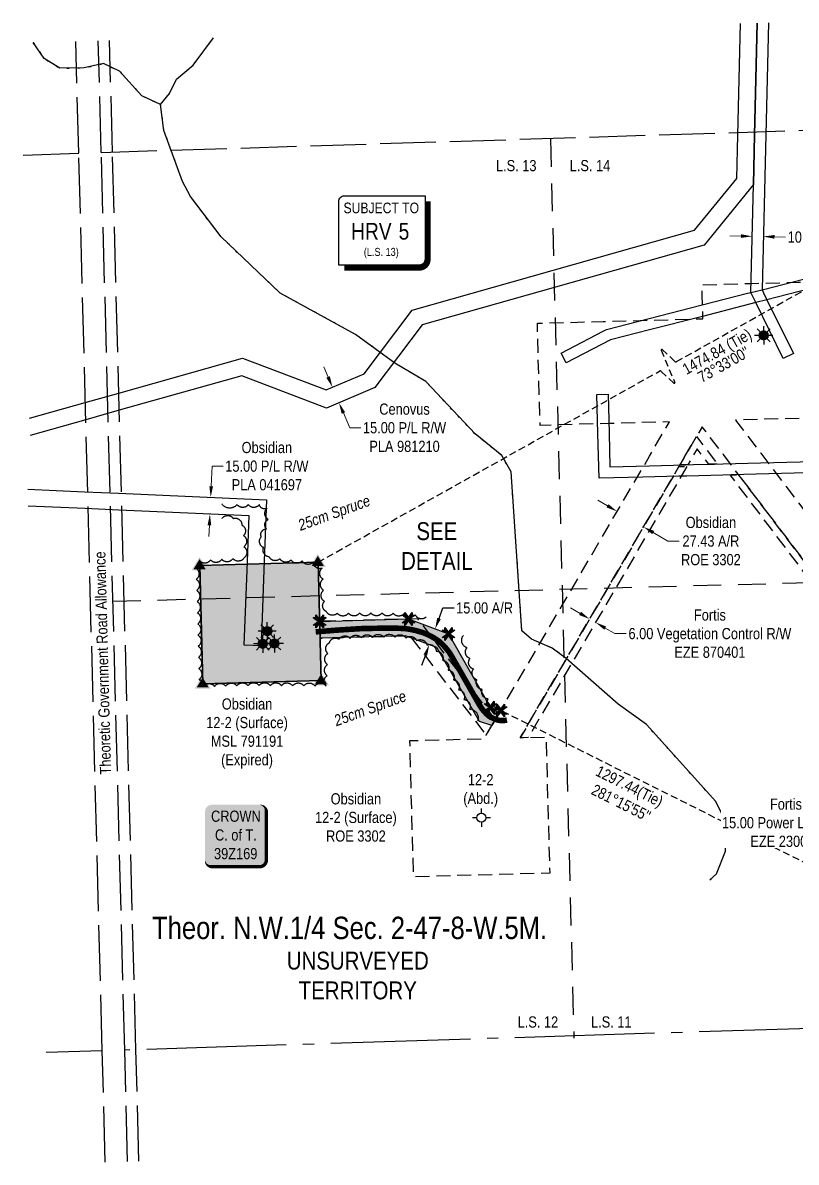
# Model space of a CAD drawing. Extents: x 629064 to 631859, y 5876700 to 5878473.
# Drawn here: x 629064 to 629756, y 5876700 to 5877720 of the extents above; entities that cross this region are included whole.
import ezdxf
from ezdxf.enums import TextEntityAlignment as Align

# ---------------------------------------------------------------- set-up
doc = ezdxf.new("R2010")
doc.units = 0
doc.header["$LTSCALE"] = 5
doc.header["$PDSIZE"] = 0.5
for name, pattern in [('0', [1, 1, 0]), ('foc-ACCESSROAD', [3.75, 2.5, -1.25]), ('foc-FLOWLINE', [3.75, 2.5, -1.25]), ('foc-LSD', [8, 5, -3]), ('foc-QUARTERLINE', [33, 25, -3, 2, -3]), ('foc-TIELINE', [1.875, 1.25, -0.625]), ('foc-UNSURVEYED', [12.5, 10, -2.5]), ('foc-WHEELTRACKS', [2, 0.4, -1.6])]:
    doc.linetypes.add(name, pattern=pattern)
doc.layers.get('Defpoints').update_dxf_attribs({"color": 9})
for name, color, linetype in [('AS-OWNER', 7, 'Continuous'), ('AS-ROADS', 254, 'Continuous'), ('AS-SYMBOL', 7, 'Continuous'), ('C-AR', 13, 'foc-ACCESSROAD'), ('C-RW', 13, 'Continuous'), ('C-SYMBOL', 7, 'Continuous'), ('C-WS', 13, 'foc-ACCESSROAD'), ('C-WS-S', 8, 'Continuous'), ('CG-NOTES', 7, 'Continuous'), ('CTW', 7, 'Continuous'), ('DETAIL-T', 7, 'Continuous'), ('F-EZE', 190, 'foc-FLOWLINE'), ('F-RW', 190, 'Continuous'), ('F-WS-S', 8, 'Continuous'), ('L-BD', 7, 'Continuous'), ('L-MON', 1, 'Continuous'), ('L-QSEC', 8, 'foc-QUARTERLINE'), ('L-ROAD-T', 7, 'Continuous'), ('L-SECQ', 8, 'foc-QUARTERLINE'), ('L-SECTION-LSD', 7, 'foc-LSD'), ('L-TIE', 7, 'foc-TIELINE'), ('L-TIE-T', 7, 'Continuous'), ('L-UNS-T', 3, 'Continuous'), ('L-USEC', 7, 'foc-UNSURVEYED'), ('P-PROPOSED', 10, 'Continuous'), ('P-PROPOSED-H', 21, 'Continuous'), ('P-TXT', 4, 'Continuous'), ('T-BUSH', 110, '0'), ('T-BUSH-T', 110, 'Continuous'), ('T-CREEK', 160, 'Continuous'), ('T-WATER-P3', 160, 'foc-WHEELTRACKS')]:
    doc.layers.add(name, color=color, linetype=linetype)
for name, color, linetype, lineweight in [('C-AR-T', 13, 'Continuous', 9), ('F-EZE-T', 190, 'Continuous', 9), ('F-RW-T', 190, 'Continuous', 9)]:
    doc.layers.add(name, color=color, linetype=linetype, lineweight=lineweight)
doc.styles.add('100L', font='ARIALN.TTF', dxfattribs={"height": 11})
doc.styles.add('175L', font='ARIALN.TTF', dxfattribs={"height": 20})
doc.styles.add('80', font='ARIALN.TTF', dxfattribs={"height": 10})
doc.styles.add('80CG', font='ARIALN.TTF', dxfattribs={"height": 10})
doc.styles.add('80L', font='ARIALN.TTF', dxfattribs={"height": 10})
doc.styles.add('80LS', font='ARIALNI.TTF', dxfattribs={"height": 10})
doc.styles.add('foc-LtypeFont', font='ARIALN.TTF', dxfattribs={"height": 7.35})
doc.styles.add('HRV', font='ARIALN.TTF', dxfattribs={"height": 3})
doc.linetypes.add('foc-TOPO-flowdirection-NOLINE', pattern='A,0,[">",foc-LtypeFont,S=0.3,R=0,X=0,Y=-0.945],-20,[">",foc-LtypeFont,S=0.3,R=0,X=0,Y=-0.945],0', length=20)
doc.dimstyles.new('Compass 5 000', dxfattribs={"dimscale": 5, "dimtxt": 9, "dimasz": 2, "dimexe": 0.2, "dimexo": 0.0625, "dimgap": 0.5, "dimtad": 0, "dimtih": 1, "dimtoh": 1, "dimzin": 0, "dimdsep": 46, "dimtxsty": '80CG', "dimcen": 0.1, "dimse1": 1, "dimse2": 1, "dimclrd": 256, "dimclrt": 256, "dimaunit": 1, "dimadec": 4, "dimazin": 0, "dimtfac": 0.06, "dimtofl": 0, "dimtmove": 0, "dimatfit": 1, "dimfxl": 0.2, "dimtolj": 1, "dimtzin": 0, "dimlwd": -1, "dimarcsym": 0})

# ---------------------------------------------------------------- blocks, each defined once
blk = doc.blocks.new('*D414')
at = {"layer": 'Defpoints', "color": 0, "transparency": 16777216}
for p in [(629831.8, 5877016.3), (629855.3, 5877011.3), (629843.7, 5877001.8)]:
    blk.add_point(p, dxfattribs=at)
at = {"layer": 'F-EZE-T', "transparency": 16777216}
for p, q in [((629851.1, 5877032.2), (629858.9, 5877038.5)), ((629824, 5877010), (629816.3, 5877003.6)), ((629816.3, 5877003.6), (629806.3, 5877003.6))]:
    blk.add_line(p, q, dxfattribs=at)
for points in [[(629850.1, 5877033.4), (629852.2, 5877030.9), (629843.4, 5877025.8)], [(629823, 5877011.3), (629825.1, 5877008.7), (629831.8, 5877016.3)]]:
    blk.add_solid(points, dxfattribs=at)
at = {"layer": 'F-EZE-T', "transparency": 16777216, "insert": (629747.2, 5877003.6), "char_height": 10, "attachment_point": 5, "style": '80CG', "bg_fill": 3, "box_fill_scale": 1.1, "bg_fill_color": 256, "bg_fill_true_color": 13158600, "bg_fill_transparency": 0}
blk.add_mtext('\\A1;Fortis\\P15.00 Power Line R/W\\PEZE 230046', dxfattribs=at)
blk = doc.blocks.new('*D415')
at = {"layer": 'Defpoints', "color": 0, "transparency": 16777216}
for p in [(629569.4, 5877182.6), (629574.7, 5877179.6), (629576.7, 5877183.1)]:
    blk.add_point(p, dxfattribs=at)
at = {"layer": 'F-EZE-T', "transparency": 16777216}
for p, q in [((629562.8, 5877191.2), (629554.2, 5877196.2)), ((629585.3, 5877178), (629594, 5877173)), ((629594, 5877173), (629604, 5877173))]:
    blk.add_line(p, q, dxfattribs=at)
for points in [[(629563.7, 5877192.6), (629562, 5877189.7), (629571.4, 5877186.1)], [(629586.2, 5877179.4), (629584.5, 5877176.6), (629576.7, 5877183.1)]]:
    blk.add_solid(points, dxfattribs=at)
at = {"layer": 'F-EZE-T', "transparency": 16777216, "insert": (629679.1, 5877173), "char_height": 10, "attachment_point": 5, "style": '80CG'}
blk.add_mtext('\\A1;Fortis\\P6.00 Vegetation Control R/W\\PEZE 870401', dxfattribs=at)
blk = doc.blocks.new('GAS')
h = blk.add_hatch(color=255)
h.dxf.hatch_style = 1
edge = h.paths.add_edge_path()
edge.add_arc((0, 0), 0.9, 0, 360)
for p, q in [((-0.81, 0), (-1.62, 0)), ((-0.57, 0.57), (-1.14, 1.14)), ((0, 0.81), (0, 1.62)), ((0.57, 0.57), (1.14, 1.14)), ((1.62, 0), (0.81, 0)), ((-0.57, -0.57), (-1.14, -1.14)), ((0, -0.81), (0, -1.62)), ((1.14, -1.14), (0.57, -0.57))]:
    blk.add_line(p, q)
blk.add_circle((0, 0), 0.8)
blk = doc.blocks.new('*D416')
at = {"layer": 'C-AR-T', "transparency": 16777216}
for p, q in [((629706.9, 5877529.2), (629696.9, 5877529.4)), ((629736.9, 5877528.4), (629746.9, 5877528.2))]:
    blk.add_line(p, q, dxfattribs=at)
for points in [[(629706.9, 5877530.8), (629706.8, 5877527.5), (629716.9, 5877528.9)], [(629737, 5877530.1), (629736.9, 5877526.8), (629726.9, 5877528.7)]]:
    blk.add_solid(points, dxfattribs=at)
at = {"layer": 'Defpoints', "color": 0, "transparency": 16777216}
for p in [(629717.5, 5877552.7), (629727.5, 5877552.4), (629726.9, 5877528.7)]:
    blk.add_point(p, dxfattribs=at)
at = {"layer": 'C-AR-T', "transparency": 16777216, "insert": (629786, 5877528.2), "char_height": 10, "attachment_point": 5, "style": '80CG'}
blk.add_mtext('\\A1;Obsidian\\P10.06 P/L R/W\\PPLA 644', dxfattribs=at)
blk = doc.blocks.new('*D419')
at = {"layer": 'Defpoints', "color": 0, "transparency": 16777216}
for p in [(629356.3, 5877400.2), (629362.1, 5877386.4), (629346.9, 5877379.9)]:
    blk.add_point(p, dxfattribs=at)
at = {"layer": 'F-RW-T', "transparency": 16777216}
for p, q in [((629337.1, 5877402.9), (629333.2, 5877412.1)), ((629350.9, 5877370.7), (629356.5, 5877357.4)), ((629356.5, 5877357.4), (629366.5, 5877357.4))]:
    blk.add_line(p, q, dxfattribs=at)
for points in [[(629338.7, 5877403.5), (629335.6, 5877402.2), (629341.1, 5877393.7)], [(629352.4, 5877371.3), (629349.3, 5877370), (629346.9, 5877379.9)]]:
    blk.add_solid(points, dxfattribs=at)
at = {"layer": 'F-RW-T', "transparency": 16777216, "insert": (629405.6, 5877357.4), "char_height": 10, "attachment_point": 5, "style": '80CG'}
blk.add_mtext('\\A1;Cenovus\\P15.00 P/L R/W\\PPLA 981210', dxfattribs=at)
blk = doc.blocks.new('GABD')
for p, q in [((-0.81, 0), (-1.62, 0)), ((0, 0.81), (0, 1.62)), ((1.62, 0), (0.81, 0)), ((0, -0.81), (0, -1.62))]:
    blk.add_line(p, q)
blk.add_circle((0, 0), 0.8)
blk = doc.blocks.new('*D422')
at = {"layer": 'C-AR-T', "transparency": 16777216}
for p, q in [((629587.4, 5877287.5), (629578.8, 5877292.6)), ((629628.3, 5877263.6), (629641.5, 5877255.9)), ((629641.5, 5877255.9), (629651.5, 5877255.9))]:
    blk.add_line(p, q, dxfattribs=at)
for points in [[(629588.2, 5877289), (629586.5, 5877286.1), (629596, 5877282.5)], [(629629.2, 5877265), (629627.5, 5877262.1), (629619.7, 5877268.6)]]:
    blk.add_solid(points, dxfattribs=at)
at = {"layer": 'Defpoints', "color": 0, "transparency": 16777216}
for p in [(629596, 5877282.5), (629572.4, 5877242.1), (629596.1, 5877228.3)]:
    blk.add_point(p, dxfattribs=at)
at = {"layer": 'C-AR-T', "transparency": 16777216, "insert": (629680, 5877255.9), "char_height": 10, "attachment_point": 5, "style": '80CG', "bg_fill": 3, "box_fill_scale": 1.1, "bg_fill_color": 256, "bg_fill_true_color": 13158600, "bg_fill_transparency": 0}
blk.add_mtext('\\A1;Obsidian\\P27.43 A/R\\PROE 3302', dxfattribs=at)
blk = doc.blocks.new('STRIA')
blk.add_hatch(color=255).paths.add_polyline_path([(-0.04, 1.52), (-1.47, -0.87), (1.39, -0.87)])
blk = doc.blocks.new('STRIAA')
blk.add_blockref('STRIA', (0, 0))
blk = doc.blocks.new('STRIB')
at = {"color": 1}
blk.add_solid([(-1.12, -0.67), (-0.04, 1.13), (1.04, -0.67)], dxfattribs=at)
blk = doc.blocks.new('STRIBB')
blk.add_blockref('STRIB', (0, 0))
blk = doc.blocks.new('STRICC')
for name in ['STRIAA', 'STRIBB']:
    blk.add_blockref(name, (0, 0))
blk = doc.blocks.new('fdspike')
blk.add_blockref('STRICC', (0, 0))
blk = doc.blocks.new('HRV')
blk.add_lwpolyline([(-35.1, 31.6), (37.2, 31.6), (37.2, -25.5, -0.414214), (32.2, -30.5), (-40.1, -30.5), (-40.1, 26.6, -0.414214)], format="xyb", close=True)
at = {"const_width": 5, "flags": 128}
blk.add_lwpolyline([(-35.1, -33), (32.2, -33, 0.414214), (39.7, -25.5), (39.7, 26.6)], format="xyb", dxfattribs=at)
at = {"style": '80L'}
blk.add_text('SUBJECT TO', height=9.5, dxfattribs=at).set_placement((-2, 13.1), align=Align.BOTTOM_CENTER)
blk.add_attdef('(N.W.1/4 00)', text='', height=7.12, dxfattribs=at).set_placement((-2, -24.4), align=Align.BOTTOM_CENTER)
at = {"layer": 'CTW', "color": 3, "style": 'HRV'}
blk.add_text('HRV', height=15, dxfattribs=at).set_placement((-10.9, -0.2), align=Align.MIDDLE_CENTER)
blk.add_attdef('0', text='', height=15, dxfattribs=at).set_placement((18.3, -0.2), align=Align.MIDDLE_CENTER)
blk = doc.blocks.new('*D447')
at = {"layer": 'C-AR-T', "transparency": 16777216}
for p, q in [((629232.4, 5877305.1), (629233.2, 5877323)), ((629233.2, 5877323), (629243.2, 5877323)), ((629230.9, 5877270.1), (629230.4, 5877260.1))]:
    blk.add_line(p, q, dxfattribs=at)
for points in [[(629230.8, 5877305.1), (629234.1, 5877305), (629232, 5877295.1)], [(629229.2, 5877270.2), (629232.5, 5877270), (629231.3, 5877280.1)]]:
    blk.add_solid(points, dxfattribs=at)
at = {"layer": 'Defpoints', "color": 0, "transparency": 16777216}
for p in [(629229.9, 5877295.2), (629232, 5877295.1), (629229.2, 5877280.2)]:
    blk.add_point(p, dxfattribs=at)
at = {"layer": 'C-AR-T', "transparency": 16777216, "insert": (629282.3, 5877323), "char_height": 10, "attachment_point": 5, "style": '80CG'}
blk.add_mtext('\\A1;Obsidian\\P15.00 P/L R/W\\PPLA 041697', dxfattribs=at)
blk = doc.blocks.new('*U452')
h = blk.add_hatch(color=255)
edge = h.paths.add_edge_path()
edge.add_line((-21.5, -28.5), (21.5, -28.5))
edge.add_arc((21.5, -22.5), 6, 270, 360)
edge.add_line((27.5, -22.5), (27.5, 21))
edge.add_arc((21.5, 21), 6, 0, 90)
edge.add_line((21.5, 27), (-21.5, 27))
edge.add_arc((-21.5, 21), 6, 90, 180)
edge.add_line((-27.5, 21), (-27.5, -22.5))
edge.add_arc((-21.5, -22.5), 6, 180, 270)
at = {"color": 14, "flags": 128}
blk.add_lwpolyline([(-21.5, -28.5, 3, 3, 0), (21.5, -28.5, 3, 3, 0.414214), (27.5, -22.5, 3, 3, 0), (27.5, 21, 3, 0, 0.414214), (21.5, 27, 0, 0, 0), (-21.5, 27, 0, 0, 0.414214), (-27.5, 21, 0, 0, 0), (-27.5, -22.5, 0, 3, 0.414214)], format="xyseb", close=True, dxfattribs=at)
at = {"color": 14, "style": '80'}
blk.add_attdef('ENTER_TEXT_001', (-26.8, -4.9), '', height=10, dxfattribs=at)
blk = doc.blocks.new('TEMP')
h = blk.add_hatch(color=255)
h.dxf.hatch_style = 1
h.paths.add_polyline_path([(0, 0.25), (-0.67, 1.15), (-0.67, 0.67), (-1.15, 0.67), (-0.25, 0), (-1.15, -0.67), (-0.67, -0.67), (-0.67, -1.15), (0, -0.25), (0.67, -1.15), (0.67, -0.67), (1.15, -0.67), (0.25, 0), (1.15, 0.67), (0.67, 0.67), (0.67, 1.15)])
h.paths.add_polyline_path([(0.57, 0.85), (0.57, 0.57), (0.85, 0.57), (0.08, 0), (0.85, -0.57), (0.57, -0.57), (0.57, -0.85), (0, -0.08), (-0.57, -0.85), (-0.57, -0.57), (-0.85, -0.57), (-0.08, 0), (-0.85, 0.57), (-0.57, 0.57), (-0.57, 0.85), (0, 0.08)], flags=16)
h = blk.add_hatch(color=1)
h.dxf.hatch_style = 1
h.paths.add_polyline_path([(0, 0.08), (-0.57, 0.85), (-0.57, 0.57), (-0.85, 0.57), (-0.08, 0), (-0.85, -0.57), (-0.57, -0.57), (-0.57, -0.85), (0, -0.08), (0.57, -0.85), (0.57, -0.57), (0.85, -0.57), (0.08, 0), (0.85, 0.57), (0.57, 0.57), (0.57, 0.85)])
at = {"color": 1}
for p, q in [((-0.08, 0), (0.08, 0)), ((0, 0.08), (0, -0.08))]:
    blk.add_line(p, q, dxfattribs=at)
at = {"color": 255, "flags": 128}
blk.add_lwpolyline([(-0.25, 0), (-1.15, 0.67), (-0.67, 0.67), (-0.67, 1.15), (0, 0.25), (0.67, 1.15), (0.67, 0.67), (1.15, 0.67), (0.25, 0), (1.15, -0.67), (0.67, -0.67), (0.67, -1.15), (0, -0.25), (-0.67, -1.15), (-0.67, -0.67), (-1.15, -0.67)], close=True, dxfattribs=at)
at = {"color": 1, "flags": 128}
blk.add_lwpolyline([(-0.08, 0), (-0.85, 0.57), (-0.57, 0.57), (-0.57, 0.85), (0, 0.08), (0.57, 0.85), (0.57, 0.57), (0.85, 0.57), (0.08, 0), (0.85, -0.57), (0.57, -0.57), (0.57, -0.85), (0, -0.08), (-0.57, -0.85), (-0.57, -0.57), (-0.85, -0.57)], close=True, dxfattribs=at)
blk = doc.blocks.new('*D459')
at = {"layer": 'Defpoints', "color": 0, "transparency": 16777216}
for p in [(629431.2, 5877177.9), (629433, 5877177.2), (629425.9, 5877163.9)]:
    blk.add_point(p, dxfattribs=at)
at = {"layer": 'P-TXT', "transparency": 16777216}
for p, q in [((629436.5, 5877186.6), (629440, 5877196)), ((629440, 5877196), (629450, 5877196)), ((629424.3, 5877153.8), (629420.7, 5877144.5))]:
    blk.add_line(p, q, dxfattribs=at)
for points in [[(629434.9, 5877187.2), (629438.1, 5877186), (629433, 5877177.2)], [(629422.7, 5877154.4), (629425.8, 5877153.2), (629427.8, 5877163.2)]]:
    blk.add_solid(points, dxfattribs=at)
at = {"layer": 'P-TXT', "transparency": 16777216, "insert": (629477.3, 5877196), "char_height": 10, "attachment_point": 5, "style": '80CG'}
blk.add_mtext('\\A1;15.00 A/R', dxfattribs=at)

msp = doc.modelspace()

# ---------------------------------------------------------------- hatches: boundary and pattern name
at = {"layer": 'P-PROPOSED-H'}
h = msp.add_hatch(color=256, dxfattribs=at)
h.dxf.hatch_style = 1
h.paths.add_polyline_path([(629225.035, 5877128.15), (629331.022, 5877131.054), (629328.165, 5877236.996), (629222.255, 5877234.114)])
h = msp.add_hatch(color=256, dxfattribs=at)
h.dxf.hatch_style = 1
h.paths.add_polyline_path([(629329.593, 5877184.025), (629409.136, 5877186.17), (629444.969, 5877172.771), (629482.671, 5877106.908), (629491.717, 5877104.21), (629483.924, 5877090.886), (629472.637, 5877094.253), (629434.645, 5877160.623), (629406.62, 5877171.102), (629329.998, 5877169.035)])

# ---------------------------------------------------------------- linework, layer by layer
at = {"layer": 'AS-ROADS', "const_width": 4.998, "flags": 128}
msp.add_lwpolyline([(629326.043, 5877174.595, -0.00240169), (629341.078, 5877175.841, -0.00382104), (629350.537, 5877176.506, -0.00009693), (629365.527, 5877177.442, -0.00296138), (629366.018, 5877177.47, -0.00708708), (629369.146, 5877177.583, -0.00152357), (629383.7, 5877177.859, -0.00669972), (629396.744, 5877177.892, -0.01148643), (629404.348, 5877177.634, -0.02649735), (629409.156, 5877177.104, -0.02002849), (629415.422, 5877175.815, -0.01492714), (629420.749, 5877174.325, -0.02255396), (629424.192, 5877173.077, -0.01201932), (629426.901, 5877171.877, -0.01130241), (629429.719, 5877170.469, -0.01669898), (629432.529, 5877168.862, -0.0160398), (629435.339, 5877167.001, -0.03134876), (629438.185, 5877164.701, -0.0247798), (629441.435, 5877161.408, -0.01894631), (629445.059, 5877157.03, -0.0313029), (629446.977, 5877154.171, -0.00150666), (629448.67, 5877151.25, -0.0003137), (629456.75, 5877137.194, -0.00148602), (629465.59, 5877121.687, 0.00184299), (629472.726, 5877109.189, 0.0412209), (629476.096, 5877104.315, 0.03849985), (629480.485, 5877099.736, 0.06837651), (629482.728, 5877098.224, 0.03025966), (629488.345, 5877095.876, 0.07630826), (629492.055, 5877095.189, 0.05403386), (629497.353, 5877095.598)], format="xyb", dxfattribs=at)
at = {"layer": 'C-AR', "flags": 128}
msp.add_lwpolyline([(629486.92, 5877096.008), (629417.493, 5877186.395), (629407.5, 5877186.126), (629329.593, 5877184.025), (629329.998, 5877169.035), (629407.904, 5877171.136), (629410.257, 5877171.2), (629478.746, 5877082.033)], close=True, dxfattribs=at)
at = {"layer": 'C-RW'}
for points in [[(629731.624, 5877720.192), (629729.174, 5877620.111), (629725.77, 5877480.972), (629727.053, 5877478.332), (629730.149, 5877472.049), (629753.886, 5877423.873), (629744.856, 5877419.424), (629720.185, 5877469.493), (629715.977, 5877478.036), (629715.645, 5877478.708), (629718.009, 5877575.339), (629719.099, 5877619.84), (629721.548, 5877719.922)], [(629068.215, 5877302.372), (629119.1, 5877300.107), (629149.31, 5877298.763), (629281.967, 5877292.859), (629279.649, 5877230.289), (629277.128, 5877162.241), (629262.129, 5877162.797), (629264.614, 5877229.886), (629266.417, 5877278.527), (629149.703, 5877283.721), (629119.493, 5877285.065), (629068.608, 5877287.33)]]:
    msp.add_lwpolyline(points, dxfattribs=at)
at = {"layer": 'C-WS', "flags": 128}
msp.add_lwpolyline([(630003.849, 5876869.434), (630001.506, 5876870.597), (629990.892, 5876878.926), (629970.411, 5876894.996), (629961.442, 5876902.033), (629960.372, 5876902.873), (629957.839, 5876904.86), (629939.784, 5876919.028), (629919.639, 5876934.835), (629822.351, 5877051.548), (629768.575, 5877231.362), (629698.33, 5877323.917), (629690.848, 5877333.777), (629672.196, 5877358.351), (629657.308, 5877332.902), (629651.334, 5877322.69), (629509.252, 5877079.824), (629516.432, 5877080.017), (629532.331, 5877080.444), (629535.606, 5876958.493), (629413.656, 5876955.219), (629410.381, 5877077.169), (629476.947, 5877078.957), (629478.749, 5877082.038), (629486.932, 5877096.025), (629619.043, 5877321.847), (629625.017, 5877332.06), (629642.948, 5877362.712), (629588.963, 5877361.261), (629578.912, 5877360.992), (629527.016, 5877359.598), (629524.561, 5877451.061), (629583.495, 5877452.643), (629625.146, 5877453.762), (629672.821, 5877455.043), (629672.529, 5877465.914), (629672.253, 5877476.221), (629672.003, 5877485.53), (629712.824, 5877486.627), (629716.112, 5877486.715), (629723.526, 5877486.914), (629727.188, 5877487.011), (629758.012, 5877487.84), (629793.953, 5877488.805), (629797.228, 5877366.855), (629726.802, 5877364.964), (629702.137, 5877364.302), (629724.638, 5877334.654), (629732.119, 5877324.797), (629764.934, 5877281.558), (629787.432, 5877251.915), (629795.999, 5877216.761), (629824.848, 5877130.565), (629846.749, 5877065.169), (629897.153, 5877004.664), (629938.826, 5876954.636), (629956.906, 5876940.48), (629959.517, 5876938.43), (629969.591, 5876930.526), (630015.808, 5876894.262)], dxfattribs=at)
at = {"layer": 'F-EZE', "flags": 128}
for points in [[(629685.693, 5877324.966), (629678.183, 5877324.771), (629667.698, 5877338.585), (629659.33, 5877324.279), (629652.154, 5877324.092), (629667.041, 5877349.541), (629685.693, 5877324.966)], [(629658.51, 5877322.878), (629516.432, 5877080.017), (629509.252, 5877079.824), (629651.334, 5877322.69), (629658.51, 5877322.878)]]:
    msp.add_lwpolyline(points, close=True, dxfattribs=at)
msp.add_lwpolyline([(630007.659, 5876855.43), (630004.69, 5876856.903), (629977.06, 5876878.584), (629966.973, 5876886.499), (629964.503, 5876888.438), (629946.455, 5876902.599), (629921.824, 5876921.927), (629823.389, 5877040.016), (629770.198, 5877198.941), (629762.949, 5877228.685), (629697.278, 5877315.214), (629704.787, 5877315.409), (629768.575, 5877231.362), (629776.064, 5877200.634), (629828.809, 5877043.04), (629926.096, 5876926.327), (629946.242, 5876910.52), (629964.296, 5876896.353), (629966.829, 5876894.365), (629967.9, 5876893.525), (629976.868, 5876886.488), (629997.349, 5876870.418), (630007.963, 5876862.089), (630010.307, 5876860.926)], dxfattribs=at)
at = {"layer": 'F-RW'}
for points in [[(629721.548, 5877719.922), (629719.099, 5877619.84), (629718.009, 5877575.339), (629674.018, 5877521.141), (629421.455, 5877449.769), (629378.906, 5877393.505), (629335.783, 5877375.137), (629259.745, 5877404.084), (629150.066, 5877373.094), (629120.112, 5877364.629), (629070.269, 5877350.545)], [(629069.864, 5877366.028), (629119.707, 5877380.111), (629149.661, 5877388.575), (629260.442, 5877419.878), (629335.468, 5877391.317), (629369.346, 5877405.746), (629412.523, 5877462.842), (629665.361, 5877534.292), (629703.142, 5877580.838), (629704.086, 5877619.436), (629706.53, 5877719.518)]]:
    msp.add_lwpolyline(points, dxfattribs=at)
for points in [[(629590.059, 5877436.119), (629550.512, 5877415.486), (629545.861, 5877424.398), (629583.36, 5877443.964), (629586.436, 5877445.569), (629672.117, 5877467.542), (629712.688, 5877477.947), (629715.645, 5877478.708), (629725.77, 5877480.972), (629932.995, 5877534.455), (629940.933, 5877536.491), (629941.203, 5877526.187), (629933.198, 5877524.134), (629757.877, 5877479.16), (629730.149, 5877472.049), (629720.185, 5877469.493), (629672.394, 5877457.235), (629625.01, 5877445.082), (629590.059, 5877436.119)], [(629946.295, 5877331.751), (629946.558, 5877321.704), (629937.413, 5877321.482), (629731.983, 5877316.117), (629698.194, 5877315.238), (629690.685, 5877315.042), (629658.374, 5877314.199), (629651.198, 5877314.011), (629618.907, 5877313.167), (629579.825, 5877312.148), (629578.777, 5877352.312), (629577.867, 5877387.185), (629587.918, 5877387.446), (629588.828, 5877352.582), (629589.613, 5877322.463), (629624.881, 5877323.38), (629657.173, 5877324.223), (629664.348, 5877324.41), (629683.202, 5877324.902), (629690.712, 5877325.097), (629724.502, 5877325.974), (629937.202, 5877331.52), (629946.295, 5877331.751)]]:
    msp.add_lwpolyline(points, close=True, dxfattribs=at)
at = {"layer": 'L-QSEC'}
msp.add_line((629084.703, 5876798.152), (629134.88, 5876799.488), dxfattribs=at)
at = {"layer": 'L-SECTION-LSD'}
for p, q in [((629536.242, 5877616.299), (629557.314, 5876810.791)), ((629144.479, 5877202.082), (629949.126, 5877223.652))]:
    msp.add_line(p, q, dxfattribs=at)
at = {"layer": 'L-TIE'}
for p, q in [((629649.195, 5877416.684), (630033.845, 5877632.007)), ((629328.154, 5877236.968), (629633.956, 5877408.153))]:
    msp.add_line(p, q, dxfattribs=at)
msp.add_lwpolyline([(629649.195, 5877416.684, -0.3461516), (629647.669, 5877416.924), (629636.328, 5877427.466, 0.77257477), (629635.527, 5877426.922), (629647.624, 5877397.915, -0.77257477), (629646.824, 5877397.371), (629635.482, 5877407.913, 0.3461516), (629633.956, 5877408.153)], format="xyb", dxfattribs=at)
at = {"layer": 'L-USEC'}
for p, q in [((629113.867, 5877603.598), (629111.256, 5877703.53)), ((629133.973, 5877604.123), (629131.362, 5877704.07)), ((629144.022, 5877604.406), (629141.411, 5877704.34)), ((629113.883, 5877602.967), (629063.714, 5877601.383)), ((629134.88, 5876799.488), (629113.867, 5877603.598)), ((629154.986, 5876800.013), (629133.973, 5877604.123)), ((629165.034, 5876800.294), (629144.022, 5877604.406)), ((629137.491, 5876699.556), (629134.88, 5876799.488)), ((629157.597, 5876700.094), (629154.986, 5876800.013)), ((629167.645, 5876700.363), (629165.034, 5876800.294))]:
    msp.add_line(p, q, dxfattribs=at)
at = {"layer": 'P-PROPOSED', "flags": 128}
msp.add_lwpolyline([(629225.035, 5877128.15), (629331.022, 5877131.054), (629328.165, 5877236.996), (629222.255, 5877234.114)], close=True, dxfattribs=at)
at = {"layer": 'P-PROPOSED'}
for points in [[(629331.01, 5877131.061), (629225.058, 5877128.158), (629222.279, 5877234.087), (629328.154, 5877236.968)], [(629329.593, 5877184.025), (629409.136, 5877186.17), (629444.969, 5877172.771), (629482.671, 5877106.908), (629491.717, 5877104.21), (629483.924, 5877090.886), (629472.637, 5877094.253), (629434.645, 5877160.623), (629406.62, 5877171.102), (629329.998, 5877169.035)]]:
    msp.add_lwpolyline(points, close=True, dxfattribs=at)
at = {"layer": 'T-BUSH', "flags": 128}
for points in [[(629425.067, 5877187.95, -0.52056705), (629415.256, 5877189.887, -0.52056705), (629405.389, 5877191.287, -0.52056705), (629395.39, 5877191.442, -0.52056705), (629385.392, 5877191.597, -0.52056705), (629375.393, 5877191.659, -0.52056705), (629365.393, 5877191.559, -0.52056705), (629355.394, 5877191.459, -0.52056705), (629345.394, 5877191.359, -0.52056705), (629335.676, 5877192.73, -0.52056705), (629333.841, 5877201.905, -0.52056705), (629333.104, 5877211.877, -0.52056705), (629332.617, 5877221.862, -0.52056705), (629331.713, 5877231.556, -0.52056705), (629323.857, 5877237.172, -0.52056705), (629313.906, 5877238.156, -0.52056705), (629303.955, 5877239.14, -0.52056705), (629294.003, 5877240.125, -0.52056705), (629284.362, 5877241.842, -0.52056705), (629279.46, 5877250.082, -0.52056705), (629277.265, 5877259.838, -0.52056705), (629281.99, 5877266.9, -0.52056705), (629283.601, 5877275.357, -0.52056705), (629282.555, 5877285.302, -0.52056705), (629275.638, 5877288.688, -0.52056705), (629265.638, 5877288.632, -0.52056705), (629255.642, 5877288.759, -0.52056705), (629241.903, 5877289.376, -0.52056705)], [(629242.183, 5877276.279, -0.52056705), (629252.183, 5877276.197, -0.52056705), (629259.925, 5877270.257, -0.52056705), (629261.424, 5877260.834, -0.52056705), (629261.69, 5877250.837, -0.52056705), (629261.884, 5877240.906, -0.52056705), (629251.903, 5877240.293, -0.52056705), (629241.922, 5877239.68, -0.52056705), (629231.941, 5877239.067, -0.52056705), (629221.959, 5877238.454, -0.52056705), (629218.75, 5877231.696, -0.52056705), (629219.108, 5877221.702, -0.52056705), (629219.465, 5877211.708, -0.52056705), (629219.822, 5877201.715, -0.52056705), (629220.174, 5877191.721, -0.52056705), (629220.4, 5877181.724, -0.52056705), (629220.627, 5877171.726, -0.52056705), (629220.854, 5877161.729, -0.52056705), (629221.08, 5877151.731, -0.52056705), (629221.307, 5877141.734, -0.52056705), (629221.534, 5877131.736, -0.52056705), (629225.416, 5877125.56, -0.52056705), (629235.413, 5877125.775, -0.52056705), (629245.411, 5877125.991, -0.52056705), (629255.409, 5877126.207, -0.52056705), (629265.407, 5877126.423, -0.52056705), (629275.405, 5877126.494, -0.52056705), (629285.405, 5877126.418, -0.52056705), (629295.405, 5877126.342, -0.52056705), (629305.404, 5877126.265, -0.52056705), (629315.404, 5877126.189, -0.52056705), (629325.404, 5877126.113, -0.52056705), (629335.403, 5877126.036, -0.52056705), (629336.374, 5877135.267, -0.52056705), (629336.6, 5877145.265, -0.52056705), (629336.827, 5877155.262, -0.52056705), (629338.268, 5877164.81, -0.52056705), (629346.956, 5877168.033, -0.52056705), (629356.927, 5877168.79, -0.52056705), (629366.917, 5877169.235, -0.52056705), (629376.909, 5877169.636, -0.52056705), (629386.907, 5877169.828, -0.52056705), (629396.899, 5877169.813, -0.52056705), (629406.872, 5877169.07, -0.52056705), (629416.455, 5877166.675, -0.52056705), (629425.709, 5877162.886, -0.52056705), (629433.988, 5877157.35, -0.52056705), (629439.705, 5877149.145, -0.52056705), (629444.613, 5877140.445, -0.52056705), (629449.327, 5877131.626, -0.52056705), (629454.041, 5877122.806, -0.52056705), (629458.754, 5877113.987, -0.52056705), (629463.897, 5877105.425, -0.52056705), (629471.019, 5877094.776, -0.52056705)], [(629485.727, 5877106.025, -0.52056705), (629480.49, 5877114.544, -0.52056705), (629475.254, 5877123.064, -0.52056705), (629470.384, 5877131.752, -0.52056705), (629467.301, 5877141.265, -0.52056705), (629464.229, 5877150.781, -0.52056705), (629461.508, 5877160.404, -0.52056705), (629458.378, 5877171.473, -0.52056705)]]:
    msp.add_lwpolyline(points, format="xyb", dxfattribs=at)
at = {"layer": 'T-CREEK', "linetype": 'foc-TOPO-flowdirection-NOLINE', "flags": 128}
for points in [[(629187.114, 5877646.914), (629170.25, 5877654.792), (629150.257, 5877676.916), (629136.068, 5877683.598), (629118.666, 5877679.764), (629096.868, 5877679.618), (629082.924, 5877688.155), (629073.067, 5877702.505)], [(629187.114, 5877646.914), (629195.242, 5877656.913), (629201.398, 5877669.561), (629216.343, 5877682.26), (629234.595, 5877706.843)]]:
    msp.add_lwpolyline(points, dxfattribs=at)
at = {"layer": 'T-WATER-P3', "flags": 128}
for points in [[(629073.067, 5877702.505), (629082.924, 5877688.155), (629096.868, 5877679.618), (629118.666, 5877679.764), (629136.068, 5877683.598), (629150.257, 5877676.916), (629170.25, 5877654.792), (629187.114, 5877646.914)], [(629187.114, 5877646.914), (629195.242, 5877656.913), (629201.398, 5877669.561), (629216.343, 5877682.26), (629234.595, 5877706.843)]]:
    msp.add_lwpolyline(points, dxfattribs=at)

# ---------------------------------------------------------------- block references
at = {"layer": 'AS-OWNER'}
ref = msp.add_blockref('*U452', (629254.376, 5876992.743), dxfattribs=dict(at, xscale=0.99967426, yscale=0.99967426, zscale=0.99967426))
ref.add_attrib('ENTER_TEXT_001', 'CROWN', (629232.323, 5877004.512), dxfattribs={"layer": '0', "color": 14, "height": 9.9967, "style": '80'})
ref.add_attrib('ENTER_TEXT_002', 'C. of T.', (629235.818, 5876987.673), dxfattribs={"layer": '0', "color": 14, "height": 9.9967, "style": '80'})
ref.add_attrib('ENTER_TEXT_003', '39Z169', (629234.986, 5876970.971), dxfattribs={"layer": '0', "color": 14, "height": 9.9967, "style": '80'})
at = {"layer": 'AS-SYMBOL', "xscale": 5.00000000000001, "yscale": 5.00000000000001, "zscale": 5.00000000000001}
msp.add_blockref('GAS', (629289.023, 5877164.201), dxfattribs=at)
at = {"layer": 'C-WS-S', "xscale": 4.998345000000014, "yscale": 4.998345000000014, "zscale": 4.998345000000014}
for p in [(629282.685, 5877175.255), (629278.58, 5877163.924), (629289.025, 5877164.197)]:
    msp.add_blockref('GAS', p, dxfattribs=at)
at = {"layer": 'CG-NOTES', "xscale": 0.99967426, "yscale": 0.99967426, "zscale": 0.99967426}
msp.add_blockref('HRV', (629386.803, 5877533.667), dxfattribs=at).add_auto_attribs({'(N.W.1/4 00)': '(L.S. 13)', '0': '5'})
at = {"layer": 'F-WS-S', "xscale": 4.998345000000014, "yscale": 4.998345000000014, "zscale": 4.998345000000014}
msp.add_blockref('GABD', (629474.453, 5877008.151), dxfattribs=at)
at = {"layer": 'L-MON', "xscale": 5.000000000000001, "yscale": 5.000000000000001, "zscale": 5.000000000000001}
for name, p in [('fdspike', (629222.255, 5877234.114)), ('fdspike', (629222.279, 5877234.087)), ('fdspike', (629328.154, 5877236.968)), ('fdspike', (629328.165, 5877236.996)), ('TEMP', (629329.585, 5877183.903)), ('TEMP', (629329.593, 5877184.025)), ('TEMP', (629409.136, 5877186.17)), ('TEMP', (629444.969, 5877172.771)), ('fdspike', (629331.01, 5877131.061)), ('fdspike', (629331.022, 5877131.054)), ('fdspike', (629225.035, 5877128.15)), ('fdspike', (629225.058, 5877128.158)), ('TEMP', (629482.671, 5877106.908)), ('TEMP', (629491.717, 5877104.21))]:
    msp.add_blockref(name, p, dxfattribs=at)

# ---------------------------------------------------------------- texts
at = {"layer": 'C-AR-T', "attachment_point": 5, "style": '80CG'}
for s, insert, char_height in [('\\A1;Obsidian\\P12-2 (Surface)\\PMSL 791191\\P(Expired)', (629264.569, 5877083.543), 9.99674), ('\\A1;Obsidian\\P12-2 (Surface)\\PROE 3302', (629362.065, 5877008.333), 9.99669)]:
    msp.add_mtext(s, dxfattribs=dict(at, insert=insert, char_height=char_height))
at = {"layer": 'DETAIL-T', "color": 3, "insert": (629434.585, 5877251.504), "char_height": 15.9948, "width": 63.6154, "attachment_point": 5, "style": '80CG'}
msp.add_mtext('SEE\\PDETAIL', dxfattribs=at)
at = {"layer": 'F-WS-S', "insert": (629473.824, 5877032.386), "char_height": 9.9967, "attachment_point": 5, "style": '80CG'}
msp.add_mtext('\\A1;12-2\\P(Abd.)', dxfattribs=at)
at = {"layer": 'L-ROAD-T', "style": '80L'}
msp.add_text('Theoretic Government Road Allowance', height=9.99669, rotation=91.496772, dxfattribs=at).set_placement((629135.262, 5877146.736), align=Align.MIDDLE_CENTER)
at = {"layer": 'L-SECTION-LSD', "insert": (629572.631, 5876830.178), "char_height": 10, "attachment_point": 1, "style": '100L', "bg_fill": 3, "box_fill_scale": 1.5, "bg_fill_color": 256, "bg_fill_transparency": 0}
msp.add_mtext_dynamic_manual_height_columns('L.S. 11', width=36.4495, gutter_width=55, heights=[0], dxfattribs=at)
at = {"layer": 'L-TIE-T', "insert": (629609.306, 5877040.834), "char_height": 9.99349, "width": 57.5848, "attachment_point": 2, "rotation": 333.397339, "style": '80L'}
msp.add_mtext("1297.44(Tie)\\P281°15'55'' ", dxfattribs=at)
at = {"layer": 'L-UNS-T', "color": 3, "insert": (629363.717, 5876866.659), "char_height": 15.9947, "attachment_point": 5, "style": '80L'}
msp.add_mtext_dynamic_manual_height_columns('UNSURVEYED TERRITORY', width=126.41375, gutter_width=47.5, heights=[0], dxfattribs=at)
at = {"layer": 'T-BUSH-T', "style": '80LS'}
for p in [(629342.505, 5877281.291), (629374.732, 5877106.247)]:
    msp.add_text('25cm Spruce', height=9.99674, rotation=20, dxfattribs=at).set_placement(p, align=Align.MIDDLE_CENTER)

# ---------------------------------------------------------------- dimensions: what is measured, and where the dimension line sits
at = {"layer": 'C-AR-T'}
for base, p1, p2, angle, text, picture, middle in [((629726.937, 5877528.689), (629717.455, 5877552.668), (629727.518, 5877552.422), 358.598243, 'Obsidian\\P10.06 P/L R/W\\PPLA 644', '*D416', (629786.017, 5877528.2)), ((629231.99, 5877295.083), (629229.23, 5877280.182), (629229.898, 5877295.176), 87.451732, 'Obsidian\\P15.00 P/L R/W\\PPLA 041697', '*D447', (629282.317, 5877322.962))]:
    dim = msp.add_linear_dim(base=base, p1=p1, p2=p2, angle=angle, text=text, dimstyle='Compass 5 000', dxfattribs=at)
    dim.commit()
    dim.dimension.update_dxf_attribs({"geometry": picture, "text_midpoint": middle, "dimtype": 161})
at = {"layer": 'F-RW-T'}
dim = msp.add_linear_dim(base=(629346.932, 5877379.886), p1=(629356.26, 5877400.173), p2=(629362.142, 5877386.364), angle=293.070715, text='Cenovus\\P15.00 P/L R/W\\PPLA 981210', dimstyle='Compass 5 000', dxfattribs=at)
dim.commit()
dim.dimension.update_dxf_attribs({"geometry": '*D419', "text_midpoint": (629405.59, 5877357.413), "dimtype": 161})
at = {"layer": 'P-TXT'}
dim = msp.add_aligned_dim(p1=(629425.931, 5877163.881), p2=(629431.182, 5877177.926), distance=-1.946, text='15.00 A/R', dimstyle='Compass 5 000', dxfattribs=at)
dim.commit()
dim.dimension.update_dxf_attribs({"geometry": '*D459', "text_midpoint": (629477.291, 5877195.978)})

# ---------------------------------------------------------------- next in the draw order: texts
at = {"layer": 'C-SYMBOL', "color": 3, "insert": (629356.401, 5876919.452), "char_height": 19.99338, "width": 353.86646, "attachment_point": 2, "style": '175L', "bg_fill": 3, "box_fill_scale": 1.15, "bg_fill_color": 256, "bg_fill_true_color": 256, "bg_fill_transparency": 0}
msp.add_mtext('Theor. N.W.1/4 Sec. 2-47-8-W.5M.', dxfattribs=at)
at = {"layer": 'L-SECTION-LSD', "char_height": 10, "attachment_point": 1, "style": '100L', "bg_fill": 3, "box_fill_scale": 1.5, "bg_fill_color": 256, "bg_fill_transparency": 0}
for s, width, insert in [('\\pi1.8888;L.S. 13', 36.83422, (629485.606, 5877597.265)), ('L.S. 14', 36.9982, (629553.565, 5877597.265)), ('\\pi2.2277;L.S. 12', 37.11172, (629504.671, 5876830.178))]:
    msp.add_mtext_dynamic_manual_height_columns(s, width=width, gutter_width=55, heights=[0], dxfattribs=dict(at, insert=insert))

# ---------------------------------------------------------------- next in the draw order: linework, layer by layer
at = {"layer": 'L-SECQ', "flags": 128}
msp.add_lwpolyline([(629959.304, 5876825.422), (629154.928, 5876800.006)], dxfattribs=at)
at = {"layer": 'L-TIE'}
msp.add_line((629851.124, 5876924.211), (629491.717, 5877104.21), dxfattribs=at)
at = {"layer": 'L-USEC'}
msp.add_line((629133.915, 5877604.111), (629951.36, 5877629.731), dxfattribs=at)
at = {"layer": 'T-CREEK', "linetype": 'foc-TOPO-flowdirection-NOLINE', "flags": 128}
msp.add_lwpolyline([(629679.089, 5876952.393), (629685.011, 5876957.746), (629693.006, 5876978.167), (629693.739, 5876990.042), (629691.356, 5877008.738), (629684.405, 5877022.717), (629622.209, 5877091.703), (629597.032, 5877109.746), (629550.469, 5877150.767), (629537.932, 5877160.059), (629519.297, 5877168.045), (629510.745, 5877175.486), (629501.073, 5877317.869), (629492.671, 5877332.518), (629468.827, 5877351.852), (629424.654, 5877398.898), (629396.841, 5877415.378), (629361.738, 5877441.002), (629294.262, 5877478.029), (629241.356, 5877528.341), (629213.813, 5877564.543), (629206.753, 5877578.161), (629190.084, 5877623.611), (629187.114, 5877646.914)], dxfattribs=at)
at = {"layer": 'T-WATER-P3', "flags": 128}
msp.add_lwpolyline([(629679.089, 5876952.393), (629685.011, 5876957.746), (629693.006, 5876978.167), (629693.739, 5876990.042), (629691.356, 5877008.738), (629684.405, 5877022.717), (629622.209, 5877091.703), (629597.032, 5877109.746), (629550.469, 5877150.767), (629537.932, 5877160.059), (629519.297, 5877168.045), (629510.745, 5877175.486), (629501.073, 5877317.869), (629492.671, 5877332.518), (629468.827, 5877351.852), (629424.654, 5877398.898), (629396.841, 5877415.378), (629361.738, 5877441.002), (629294.262, 5877478.029), (629241.356, 5877528.341), (629213.813, 5877564.543), (629206.753, 5877578.161), (629190.084, 5877623.611), (629187.114, 5877646.914)], dxfattribs=at)

# ---------------------------------------------------------------- next in the draw order: texts
at = {"layer": 'L-BD', "insert": (629652.703, 5877413.069), "char_height": 9.99674, "width": 67.52002, "attachment_point": 1, "rotation": 29.239646, "line_spacing_factor": 0.775805, "style": '80L', "bg_fill": 3, "box_fill_scale": 1.15, "bg_fill_color": 256, "bg_fill_true_color": 256, "bg_fill_transparency": 0}
msp.add_mtext("\\pi0.6637;1474.84 (Tie)\\P\\pi9.1125;73°33'00'' ", dxfattribs=at)

# ---------------------------------------------------------------- next in the draw order: dimensions: what is measured, and where the dimension line sits
at = {"layer": 'C-AR-T'}
dim = msp.add_linear_dim(base=(629596.019, 5877282.491), p1=(629596.1, 5877228.277), p2=(629572.41, 5877242.136), angle=149.671318, text='Obsidian\\P27.43 A/R\\PROE 3302', dimstyle='Compass 5 000', override={"dimtfill": 1}, dxfattribs=at)
dim.commit()
dim.dimension.update_dxf_attribs({"geometry": '*D422', "text_midpoint": (629679.97, 5877255.903), "dimtype": 161})
at = {"layer": 'F-EZE-T'}
dim = msp.add_linear_dim(base=(629831.788, 5877016.311), p1=(629855.312, 5877011.275), p2=(629843.693, 5877001.765), angle=219.298333, text='Fortis\\P15.00 Power Line R/W\\PEZE 230046', dimstyle='Compass 5 000', override={"dimtfill": 1}, dxfattribs=at)
dim.commit()
dim.dimension.update_dxf_attribs({"geometry": '*D414', "text_midpoint": (629747.17, 5877003.644), "dimtype": 161})

# ---------------------------------------------------------------- next in the draw order: block references
at = {"layer": 'C-WS-S', "xscale": 4.998345000000014, "yscale": 4.998345000000014, "zscale": 4.998345000000014}
msp.add_blockref('GAS', (629727.259, 5877440.227), dxfattribs=at)

# ---------------------------------------------------------------- next in the draw order: dimensions: what is measured, and where the dimension line sits
at = {"layer": 'F-EZE-T'}
dim = msp.add_linear_dim(base=(629576.711, 5877183.054), p1=(629569.401, 5877182.638), p2=(629574.665, 5877179.558), angle=329.671679, text='Fortis\\P6.00 Vegetation Control R/W\\PEZE 870401', dimstyle='Compass 5 000', dxfattribs=at)
dim.commit()
dim.dimension.update_dxf_attribs({"geometry": '*D415', "text_midpoint": (629679.131, 5877172.955), "dimtype": 161})

doc.saveas('drawing.dxf')
